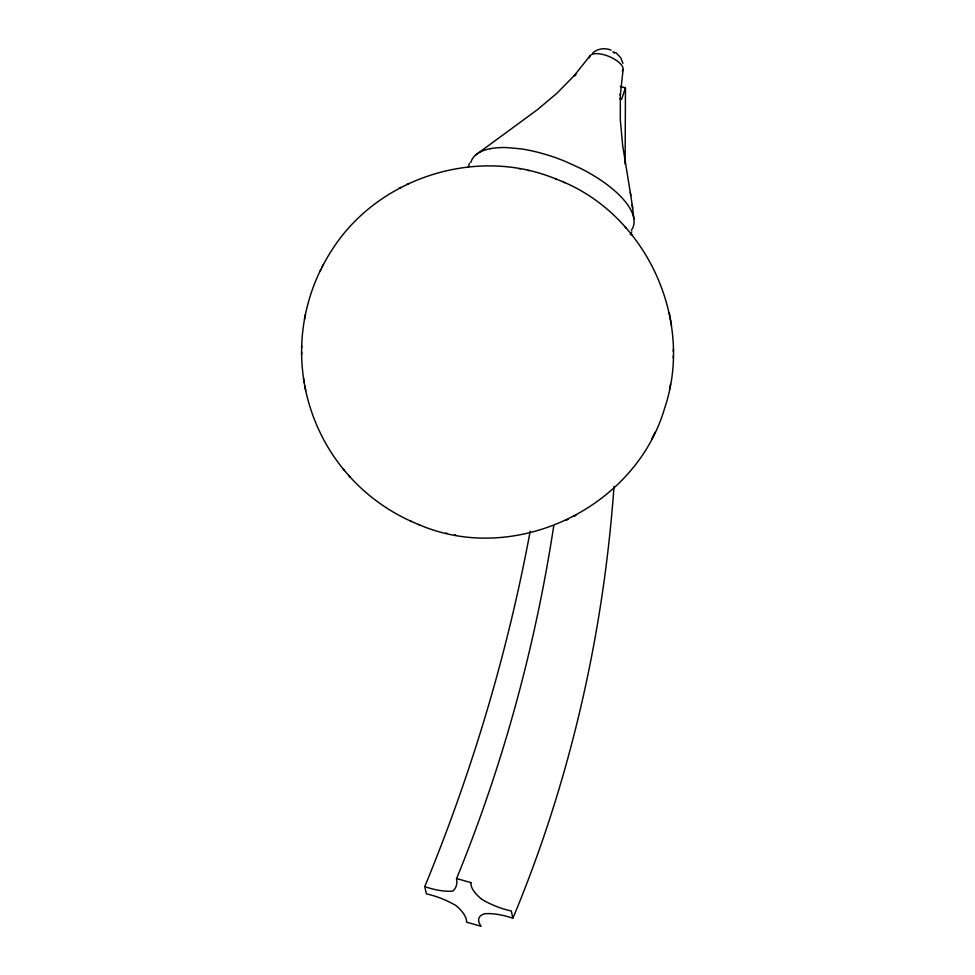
<?xml version="1.0" encoding="UTF-8"?>
<svg xmlns="http://www.w3.org/2000/svg" width="975" height="975" viewBox="0 0 975 975"><rect width="100%" height="100%" fill="white"/><g stroke="black" fill="none" stroke-linecap="round" stroke-linejoin="round"><path stroke-width="1.46" d="M304.273 382.773C296.303 337.521 306.369 289.538 331.329 251.002C376.984 177.718 476.836 145.567 556.542 179.278M418.458 524.44C514.288 566.195 635.505 508.158 664.584 408.367C695.053 318.813 644.902 211.417 555.47 178.839M301.628 354.547L301.653 352.072M301.677 347.977L301.702 345.796M673.298 357.935L673.323 355.753M673.347 351.658L673.372 349.172M625.097 164.092L625.475 88.055M614.018 486.452C603.403 634.335 570.217 780.743 513.13 917.694M623.086 69.554L620.307 95.197L620.344 94.185L620.319 119.876L622.611 145.104L630.788 195.548M553.776 525.647C535.36 646.206 503.088 764.68 456.982 877.598M530.168 531.192L529.644 534.068C507.085 654.639 471.668 772.712 424.966 886.104M305.443 314.462L304.468 319.495M669.557 389.269L670.532 384.235M468.414 166.847L469.487 163.215M575.884 74.258L575.433 75.587M625.353 88.091L621.733 99.036M651.653 439.091L655.115 432.217M319.885 271.513L320.848 269.6M322.225 266.845L323.347 264.627M630.24 234.719L631.873 231.794M590.094 55.709L573.897 76.05M574.628 75.246L556.615 93.527L537.237 109.822L475.544 155.074M592.776 52.942C597.602 48.445 605.036 47.69 611.033 50.091M406.709 184.494L408.83 183.434M399.08 188.333L401.103 187.334M566.17 520.284L568.291 519.236M573.897 516.397L575.92 515.397M490.62 148.614L493.496 148.163A89.322 35.965 22.4 0 1 506.342 147.566L520.589 148.809A88.213 35.514 22.4 0 1 538.98 152.575L546.219 154.611A88.213 35.514 22.4 0 1 565.342 161.423L581.003 168.59A89.322 35.965 22.4 0 1 595.981 177.036L599.503 179.29A87.372 35.173 22.4 0 1 631.361 230.246M624.963 87.616L623.269 87.323M519.309 168.699L520.443 168.931M527.95 170.442L529.096 170.674M445.904 533.057L447.05 533.288M454.557 534.788L455.691 535.031M612.8 51.955L614.603 52.467M456.568 878.56L470.962 882.607M619.625 98.585L621.173 99.231M563.587 182.288L564.659 182.727M348.684 475.422C366.003 494.983 387.575 510.742 411.413 521.442M410.341 521.003L419.53 524.891M615.956 52.699L620.612 57.598L622.976 63.351M624.78 226.529L626.316 228.308M630.472 233.159L631.971 234.877M303.505 378.398C308.466 412.072 322.64 444.442 344.528 470.572M343.029 468.853L350.22 477.202M671.495 325.333L669.313 313.072M304.846 385.868L305.687 390.646M632.178 204.811L633.896 218.741M630.325 192.526L632.69 208.114M470.84 162.472A87.372 35.173 22.4 0 1 490.62 148.627M589.436 57.769A17.989 7.349 22.5 0 1 608.888 56.416A17.989 7.349 22.5 0 1 622.257 71.163M614.299 53.198A33.954 32.333 -39.7 0 1 614.701 52.516M623.232 87.433A19.573 18.647 -39.7 0 1 620.319 86.397M456.458 878.524A68.823 28.129 23 0 1 452.814 891.126A43.363 17.733 22.5 0 1 424.734 886.616L426.404 893.868A43.826 17.891 22.5 0 1 456.081 905.629A43.826 17.891 22.5 0 1 466.623 922.192L481.053 926.25A30.981 12.651 22.5 0 1 484.916 913.746A44.168 18.038 22.5 0 1 512.923 918.243L511.253 910.967A42.656 17.428 22.5 0 1 481.577 899.206M481.674 899.194A39.329 16.1 22.5 0 1 470.974 882.619"/></g></svg>
